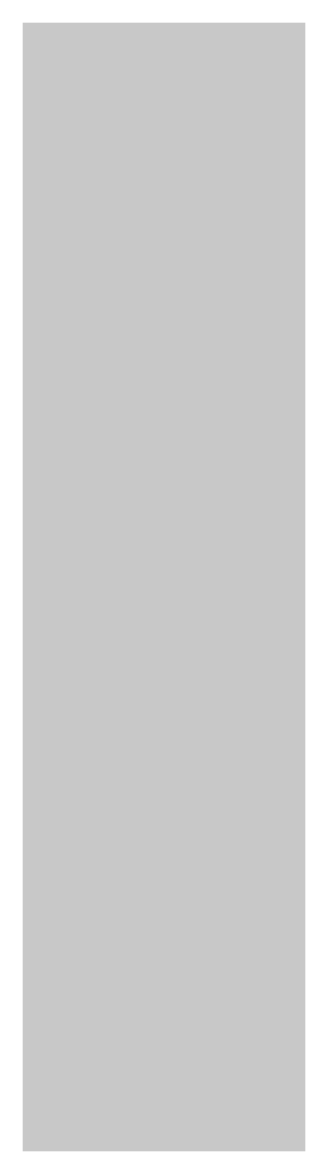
# Model space of a CAD drawing. Extents: x -0.5 to 0.5, y -2 to 2.
import ezdxf

# ---------------------------------------------------------------- set-up
doc = ezdxf.new("R2010")
doc.units = 0
doc.header["$MEASUREMENT"] = 0
doc.layers.get('0').update_dxf_attribs({"linetype": 'CONTINUOUS'})

msp = doc.modelspace()

# ---------------------------------------------------------------- linework, layer by layer
at = {"color": 1}
msp.add_solid([(-0.5, -2), (0.5, -2), (-0.5, 2), (0.5, 2)], dxfattribs=at)

doc.saveas('drawing.dxf')
